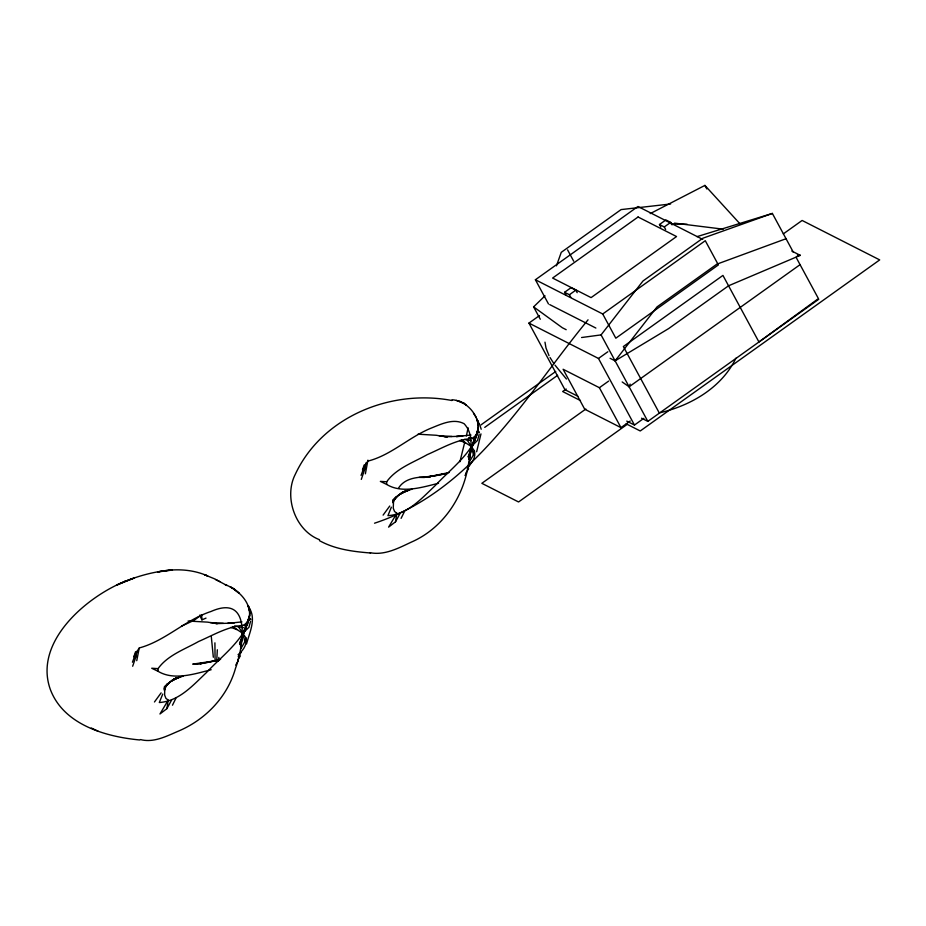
<?xml version="1.0" encoding="UTF-8"?>
<svg xmlns="http://www.w3.org/2000/svg" width="926" height="926" viewBox="0 0 926 926"><rect width="100%" height="100%" fill="white"/><g stroke="black" fill="none" stroke-linecap="round" stroke-linejoin="round"><path stroke-width="1.39" d="M215.075 661.314L214.913 642.841M140.474 739.561C153.276 742.988 166.032 736.459 177.503 731.517C204.982 720.162 227.379 697.255 235.505 668.306C243.445 646.464 252.323 593.23 211.001 611.484C185.281 619.922 165.117 641.035 139.166 647.98L133.842 656.87L135.532 651.811M369.787 552.637C384.406 555.693 398.481 548.134 411.306 542.127C440.475 529.429 460.604 501.707 467.19 470.952C469.783 455.893 475.871 436.273 464.111 423.714C453.74 418.158 441.841 423.807 431.933 427.812C409.489 436.644 391.212 455.268 367.796 461.125L362.471 470.003L364.161 464.956M247.427 624.379L248.897 617.445L245.286 629.807L242.276 635.838L247.578 622.874L247.427 624.379L241.813 635.954M476.057 437.523L477.527 430.59L473.915 442.952L470.906 448.971L476.207 436.019L476.057 437.523L470.443 449.098M248.851 619.448C253.041 603.845 238.711 589.677 225.168 584.619L226.939 585.51L214.114 578.657L204.403 574.676L207.667 575.937C191.971 568.981 174.192 568.437 157.57 571.967L172.433 570.034C154.214 571.18 134.166 576.794 116.63 585.116L134.247 577.998L124.848 581.447L125.751 581.042C86.639 596.564 33.058 641.973 50.409 689.65C63.79 724.884 105.761 736.749 139.791 739.978M477.48 432.592C481.589 417.452 467.283 400.541 452.062 399.766M217.332 649.774L216.73 660.724M162.733 694.049L159.307 702.533C179.065 701.179 192.689 685.587 206.232 672.785C219.67 658.386 236.188 645.954 245.818 628.534L245.749 626.289C249.696 620.339 251.039 612.48 248.318 605.778L250.113 612.896L249.048 607.618L250.309 610.963L248.295 606.623C256.977 617.839 249.707 631.983 246.547 643.883M391.362 507.193L387.936 515.666C407.695 514.324 421.318 498.72 434.861 485.918C448.3 471.531 464.817 459.099 474.448 441.679L474.378 439.422C478.302 433.518 479.656 425.717 477.017 419.038L478.754 426.064L477.735 420.867L478.974 424.166L477.04 419.976L479.193 424.189M132.673 666.245L135.867 656.881L136.238 652.078L132.441 662.229M361.302 479.39L364.497 470.026L364.867 465.211L361.071 475.374M139.178 648.304L136.747 660.678M367.935 460.164L365.376 473.823M218.455 661.106L218.849 657.379M168.219 700.125L159.966 713.981L166.888 708.656L168.219 700.125L165.893 698.308L164.62 694.998L164.782 688.087M396.849 513.259L388.596 527.125L395.518 521.801L396.849 513.259L394.522 511.453L393.249 508.142L393.608 499.959M242.045 637.401L240.529 646.429L242.658 636.475L239.95 644.635L244.996 628.164L239.545 643.813L242.832 636.116M470.674 450.534L469.169 459.574L471.288 449.619L468.579 457.78L473.637 441.308L468.174 456.958L471.461 449.26M480.976 433.889L476.647 451.749M468.116 427.789L466.357 435.984M135.867 656.881L136.979 651.221M364.497 470.026L365.886 462.942M459.921 461.727L464.69 442.385M234.521 625.941L238.514 626.821L245.772 637.701L244.892 641.718L240.783 648.802M248.11 622.052L249.673 614.922M476.74 435.197L478.302 428.067M472.11 447.594L474.401 450.846L473.475 454.84L469.366 461.924M250.552 621.277L248.967 627.249L242.728 633.372L232.623 626.566M479.159 434.41L477.55 440.371L472.237 445.637M247.254 621.774L242.635 635.792L245.494 629.032M475.883 434.907L471.276 448.936L474.124 442.165M474.413 451.483L473.475 454.84L471.704 447.906M245.865 638.373L244.892 641.718L243.087 634.761M164.377 690.611L165.881 685.923L164.18 689.557L167.409 683.886L164.11 688.412L170.129 681.814L175.894 678.226L168.671 682.925L164.272 687.046L170.129 681.814L178.301 677.566L171.819 680.494L180.778 676.837L173.694 679.013L183.313 676.073M556.468 265.831L561.26 252.335L621.091 209.589L670.609 203.986M475.871 435.289L474.378 439.422L472.468 438.403C456.31 439.549 441.806 448.346 427.199 454.654C413.239 462.56 396.316 468.313 386.674 481.775L386.698 484.448C401.942 493.813 422.291 487.25 438.542 483.256M622.191 381.963L629.124 386.79L630.155 384.116M249.407 617.341L245.749 626.289L243.839 625.27C227.68 626.404 213.177 635.213 198.569 641.51C184.61 649.415 167.675 655.168 158.045 668.641L158.068 671.304C173.741 680.818 194.576 673.943 211.174 669.73M478.036 430.486L474.378 439.422L477.851 432.199M735.915 358.2C721.782 387.519 691.074 405.38 660.342 412.66M249.221 619.054L245.749 626.289L247.23 622.145L243.839 625.27M172.468 705.207L175.917 698.239M401.097 518.34L404.546 511.384M166.888 708.656L171.611 700.021M395.518 521.801L400.24 513.154M392.809 502.702L396.039 497.03L392.74 501.545L398.759 494.959L404.523 491.37L397.3 496.07L392.902 500.19L398.759 494.959L406.931 490.699L400.449 493.627L409.408 489.981L402.324 492.157L411.943 489.206M235.725 665.1L238.41 660.481M465.002 475.501L466.391 473.232M237.774 660.007L240.436 655.816M465.917 472.897L468.637 468.741M161.124 692.88L154.468 701.977M389.753 506.024L383.098 515.122M238.214 656.731L241.362 652.101M467.341 468.568L469.748 465.118M581.574 337.527L601.067 334.899L643.003 280.972L702.834 238.225L772.365 213.431L793.385 252.312M248.064 621.103L250.402 618.464L250.819 619.598M476.693 434.236L479.031 431.597L479.436 432.731M588.045 319.817C525.69 395.61 473.695 490.572 374.532 523.202M398.411 488.303C405.171 477.156 419.258 477.064 430.752 476.601L423.923 477.087L435.602 475.698L447.073 473.464L428.715 476.763L449.203 472.503M617.11 358.813L615.096 360.851L610.084 358.293M540.286 319.238L533.607 306.876L545.009 295.811M472.468 438.403L475.015 436.065M238.063 654.717C242.936 650.608 247.624 644.427 245.772 637.701M467.584 467.051C472.098 463.058 476.149 457.12 474.401 450.846M201.185 615.038L194.194 620.27L181.612 626.08M548.493 303.971L535.402 279.756L637.956 206.486L702.753 239.417M565.96 294.804L564.594 292.292L571.006 287.708L575.822 290.151L577.176 292.674M660.828 227.032L659.474 224.509L665.887 219.937L670.69 222.379L672.056 224.891M577.824 396.235L564.941 389.696L528.943 323.105L539.488 315.569M564.594 292.292L569.409 294.734L575.822 290.151M659.474 224.509L664.278 226.951L670.69 222.379M602.722 313.983L705.288 240.702L718.379 264.917L615.813 338.198L602.722 313.983L535.402 279.756M480.513 425.219L555.739 371.476M484.738 427.372L557.626 375.308M528.943 323.105L598.474 358.455L607.85 351.753M566.18 389.013L562.661 391.524L580.463 400.576M783.327 233.873L802.113 220.457L879.7 259.905L640.248 430.972L626.254 423.853M630.247 421.006L620.976 427.638L584.7 409.199L563.112 369.266L599.388 387.705L608.66 381.084M585.834 409.026L481.844 483.314L518.548 501.973L627.215 424.34M629.124 386.79L800.064 264.662M626.752 421.11L634.472 425.046L643.848 418.344M641.556 418.193L647.83 421.376L818.769 299.26M650.226 213.605L704.906 185.408L739.886 223.71M199.669 615.153L201.914 619.876L206.012 618.117M786.047 238.723L716.863 264.165L657.032 306.911L615.096 360.851L668.722 328.533L728.554 285.787L800.272 255.356L791.857 251.085M697.023 236.639L772.365 213.431M220.596 659.381L206.984 662.565L200.085 663.629L218.478 660.342L192.897 664.104M241.941 621.89L227.703 623.383L234.104 623.048L216.047 623.626M471.021 435.058L456.333 436.528L462.734 436.192L444.677 436.771M195.293 663.942L202.146 663.467L193.083 664.092M797.448 255.541L800.272 255.356L797.46 254.847M671.281 224.034L687.127 224.254M418.008 434.19L436.192 435.266L447.281 437.06M188.082 621.033L207.563 622.133L217.274 623.696M419.119 477.399L424.536 477.48M468.695 437.57L471.079 437.616M451.934 436.47L439.04 435.718M223.305 623.337L210.41 622.573M386.674 481.775L380.343 481.381L386.698 484.448M158.045 668.641L151.714 668.236L158.068 671.304M370.574 552.996C353.049 551.618 335.038 549.315 319.447 540.634M674.487 223.131L723.264 229.185M464.47 439.375L470.859 440.591M238.514 626.821L243.492 627.666M451.981 400.518C391.004 388.839 322.167 416.619 295.255 474.39C283.564 497.25 295.463 530.621 319.528 539.708M459.62 401.201L464.563 403.667L456.391 400.414M459.574 440.475L465.442 442.744L471.357 446.517M230.944 627.33L236.813 629.599M91.269 728.01L98.017 731.146M215.596 579.468L219.856 581.621M549.731 304.608L595.869 328.059M566.18 329.702L562.337 327.746L533.607 306.876M461.252 439.711L465.442 442.744M463.822 403.192L466.472 405.252L465.523 404.512M566.423 379.035L555.01 365.145M473.51 413.343L476.126 417.256M553.655 363.258L550.032 357.529M467.132 439.966L470.651 445.429M796.059 257.254L818.422 298.6L758.938 341.995L722.94 275.416L623.36 346.544L659.37 413.135M704.906 185.408L706.839 188.973M664.278 226.951L665.644 229.474M567.58 249.881L573.692 261.19M601.067 334.899L647.83 421.376M569.409 294.734L570.763 297.258M598.474 358.455L634.472 425.046M599.388 387.705L620.976 427.638M549.025 355.677L546.016 348.06L544.974 342.157M480.316 426.504L481.196 429.247M211.325 636.833L213.327 657.252M201.694 614.933L201.914 619.876M638.072 216.997L552.602 278.055L591.077 297.616L676.547 236.547L638.072 216.997M232.333 587.964L230.308 586.934L234.22 588.936L239.093 593.265L232.333 587.964"/></g></svg>
